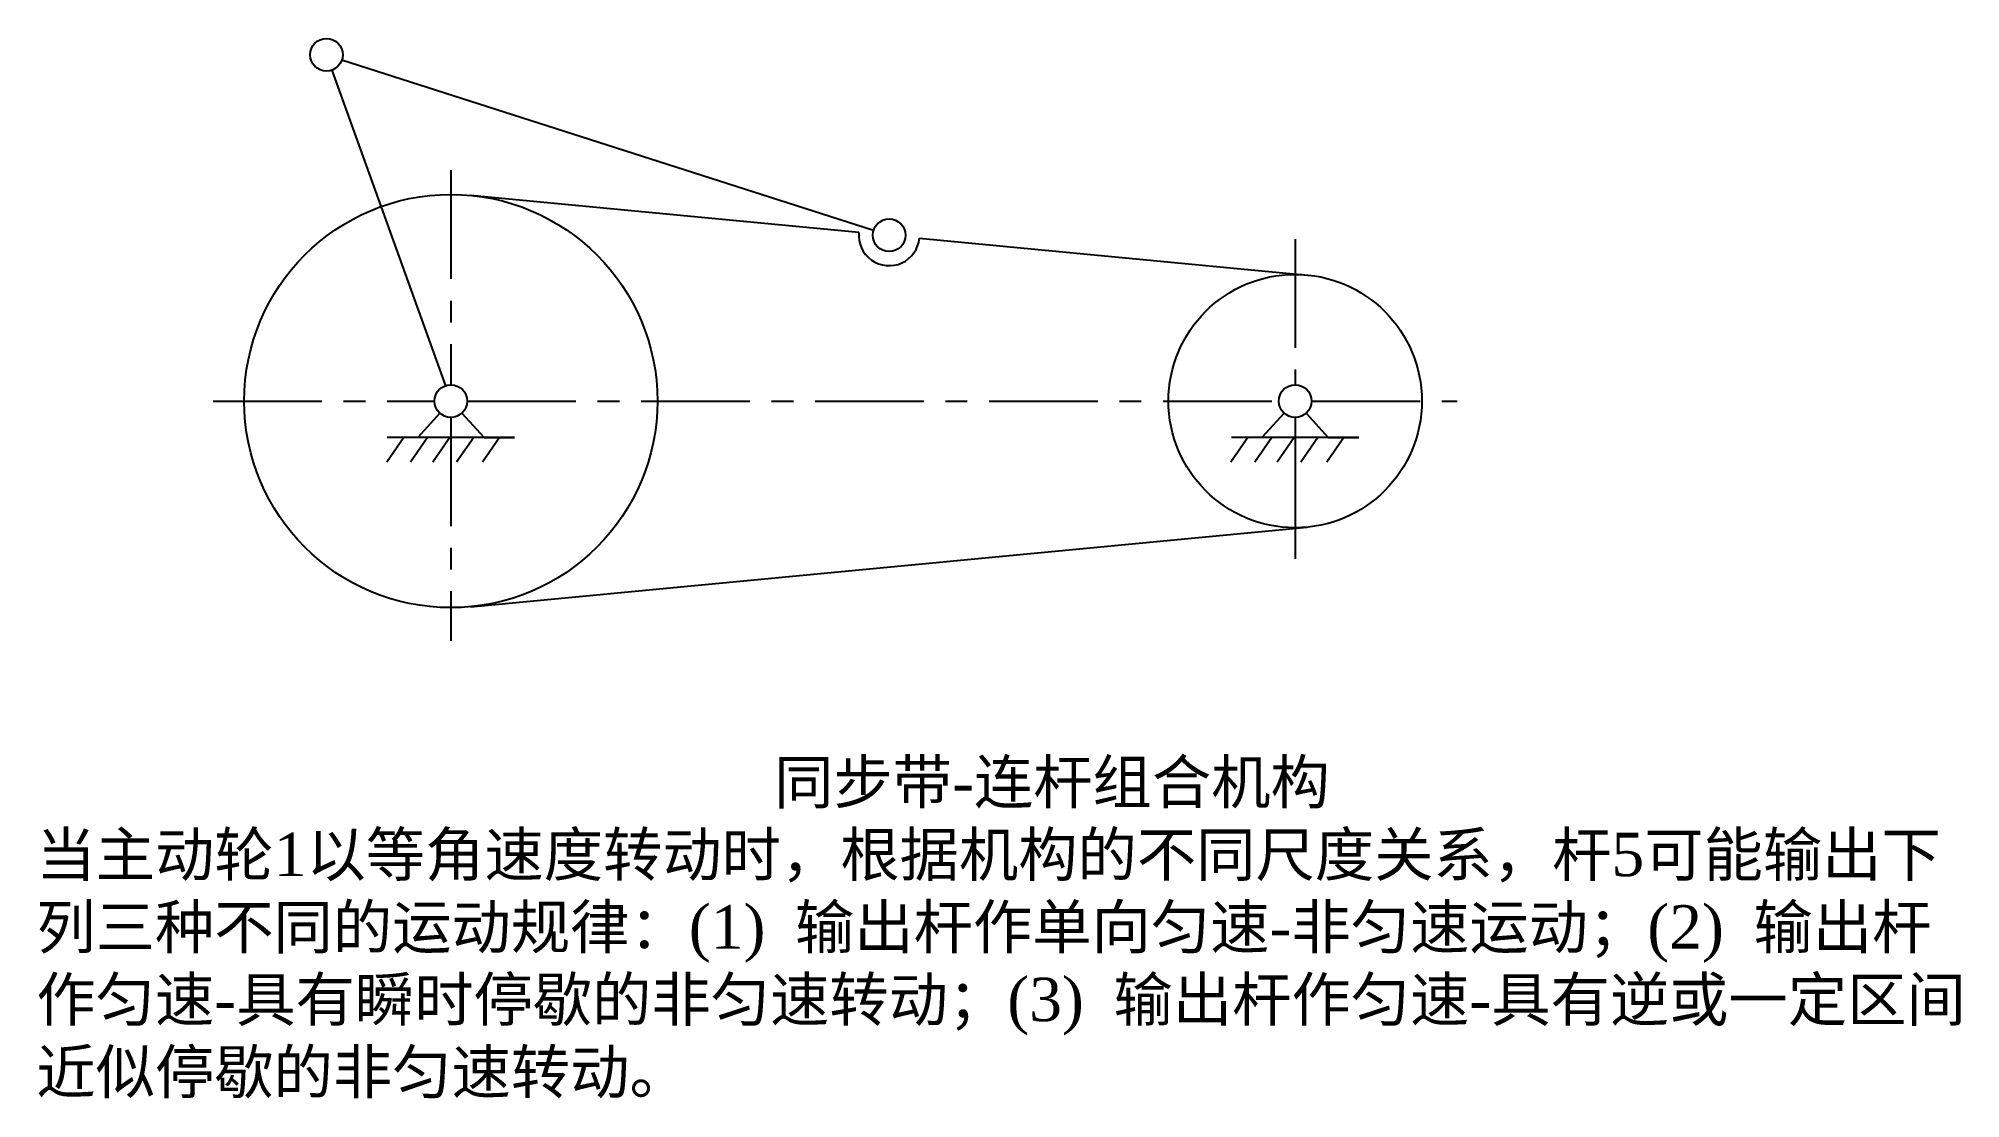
# Model space of a CAD drawing. Header units: millimetres. Extents: x 26 to 203, y 85 to 182.
import ezdxf

# ---------------------------------------------------------------- set-up
doc = ezdxf.new("R2010")
doc.units = ezdxf.units.MM
doc.header["$LTSCALE"] = 8
doc.linetypes.add('CENTER', pattern=[2, 1.25, -0.25, 0.25, -0.25])
for name, color, linetype in [('文字', 3, 'Continuous'), ('点画线', 1, 'CENTER'), ('粗实线', 7, 'Continuous'), ('细实线', 5, 'Continuous')]:
    doc.layers.add(name, color=color, linetype=linetype)

msp = doc.modelspace()

# ---------------------------------------------------------------- linework, layer by layer
msp.add_line((141.65, 147.34), (141.65, 134.34))
msp.add_circle((52.56, 180.69), 1.5)
at = {"layer": '点画线'}
for p, q in [((64, 170.07), (64, 150.34)), ((141.65, 163.74), (141.65, 150.34)), ((42.14, 148.84), (62.5, 148.84)), ((65.5, 148.84), (140.15, 148.84)), ((143.15, 148.84), (156.56, 148.84)), ((64, 147.34), (64, 126.79))]:
    msp.add_line(p, q, dxfattribs=at)
at = {"layer": '粗实线'}
for p, q in [((53.07, 179.28), (63.5, 150.25)), ((53.99, 180.23), (102.88, 164.55)), ((65.8, 167.76), (101.52, 164.36)), ((107.09, 163.83), (142.75, 160.43)), ((62.99, 147.73), (60.95, 145.49)), ((65.01, 147.73), (67.06, 145.49)), ((140.63, 147.73), (138.59, 145.49)), ((142.66, 147.73), (144.7, 145.49)), ((69.86, 145.49), (58.14, 145.49)), ((67.06, 145.49), (69.86, 145.49)), ((147.51, 145.49), (135.79, 145.49)), ((144.7, 145.49), (147.51, 145.49)), ((65.8, 129.92), (142.75, 137.25))]:
    msp.add_line(p, q, dxfattribs=at)
for centre, radius in [((64, 148.84), 19), ((104.31, 164.09), 1.5), ((104.31, 164.09), 1.5), ((141.65, 148.84), 11.65), ((64, 148.84), 1.5), ((64, 148.84), 1.5), ((141.65, 148.84), 1.5), ((141.65, 148.84), 1.5), ((141.65, 148.84), 1.5)]:
    msp.add_circle(centre, radius, dxfattribs=at)
msp.add_arc((104.31, 164.09), 2.8, 174.5638, 354.5638, dxfattribs=at)
at = {"layer": '细实线'}
for p, q in [((59.67, 145.49), (58.1, 143.22)), ((61.85, 145.49), (60.29, 143.22)), ((63.91, 145.49), (62.35, 143.22)), ((66.1, 145.49), (64.53, 143.22)), ((68.49, 145.49), (66.92, 143.22)), ((137.31, 145.49), (135.74, 143.22)), ((139.49, 145.49), (137.93, 143.22)), ((141.55, 145.49), (139.99, 143.22)), ((143.74, 145.49), (142.17, 143.22)), ((146.13, 145.49), (144.56, 143.22))]:
    msp.add_line(p, q, dxfattribs=at)

# ---------------------------------------------------------------- texts
at = {"layer": '文字', "insert": (25.88, 115.81), "char_height": 2.5, "width": 177.6975, "attachment_point": 1}
msp.add_mtext('{\\Fgbenor,gbcbig|c134;\\H0.75x; \\H2.133x;            \\fKaiTi_GB2312|b0|i0|c134|p49;               同步带\\fTimes New Roman|b0|i0|c0|p18;-\\fKaiTi_GB2312|b0|i0|c134|p49;连杆组合机构\\P当主动轮\\fTimes New Roman|b0|i0|c0|p18;1\\fKaiTi_GB2312|b0|i0|c134|p49;以等角速度转动时，根据机构的不同尺度关系，杆\\fTimes New Roman|b0|i0|c0|p18;5\\fKaiTi_GB2312|b0|i0|c134|p49;可能输出下列三种不同的运动规律：\\fTimes New Roman|b0|i0|c0|p18;(1)\\fKaiTi_GB2312|b0|i0|c0|p49; \\fKaiTi_GB2312|b0|i0|c134|p49;输出杆作单向匀速\\fTimes New Roman|b0|i0|c0|p18;-\\fKaiTi_GB2312|b0|i0|c134|p49;非匀速运动；\\fTimes New Roman|b0|i0|c0|p18;(2)\\fKaiTi_GB2312|b0|i0|c0|p49; \\fKaiTi_GB2312|b0|i0|c134|p49;输出杆作匀速\\fTimes New Roman|b0|i0|c0|p18;-\\fKaiTi_GB2312|b0|i0|c134|p49;具有瞬时停歇的非匀速转动；\\fTimes New Roman|b0|i0|c0|p18;(3)\\fKaiTi_GB2312|b0|i0|c0|p49; \\fKaiTi_GB2312|b0|i0|c134|p49;输出杆作匀速\\fTimes New Roman|b0|i0|c0|p18;-\\fKaiTi_GB2312|b0|i0|c134|p49;具有逆或一定区间近似停歇的非匀速转动。}', dxfattribs=at)

doc.saveas('drawing.dxf')
